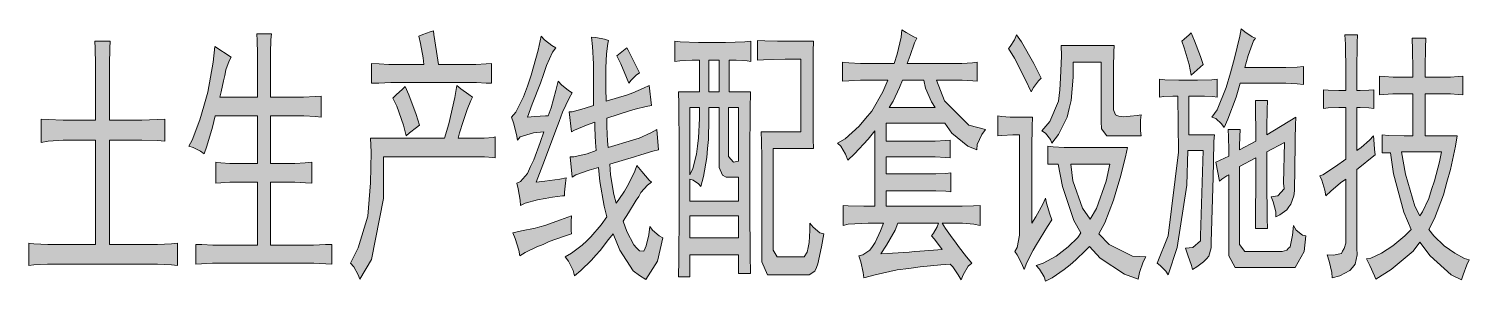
# Model space of a CAD drawing. Header units: millimetres. Extents: x 210 to 63265, y -7201 to 22496.
# Drawn here: x 61359 to 62206, y -3029 to -2881 of the extents above; entities that cross this region are included whole.
import ezdxf

# ---------------------------------------------------------------- set-up
doc = ezdxf.new("R2010")
doc.units = ezdxf.units.MM

msp = doc.modelspace()

# ---------------------------------------------------------------- hatches: boundary and pattern name
h = msp.add_hatch(color=0)
h.dxf.hatch_style = 2
h.paths.add_polyline_path([(61397.92, -2934.56), (61397.92, -2907.37), (61397.92, -2901.82), (61397.74, -2892.34), (61397.56, -2888.22), (61406.5, -2888.22), (61406.32, -2892.34), (61406.15, -2901.82), (61406.15, -2907.37), (61406.15, -2934.56), (61420.28, -2934.56), (61425.11, -2934.56), (61434.23, -2934.2), (61438.7, -2934.02), (61438.7, -2946.9), (61434.41, -2946.54), (61425.29, -2946.36), (61420.28, -2946.36), (61406.15, -2946.36), (61406.15, -3007.55), (61429.94, -3007.55), (61434.41, -3007.55), (61442.64, -3007.19), (61446.22, -3006.83), (61446.22, -3019.89), (61442.64, -3019.53), (61434.41, -3019.17), (61429.94, -3019.17), (61374.66, -3019.17), (61369.65, -3019.17), (61361.6, -3019.53), (61358.74, -3019.89), (61358.74, -3006.83), (61361.78, -3007.19), (61369.83, -3007.55), (61374.66, -3007.55), (61397.92, -3007.55), (61397.92, -2946.36), (61383.61, -2946.36), (61378.95, -2946.36), (61370.19, -2946.9), (61366.07, -2947.62), (61366.07, -2934.02), (61370.19, -2934.2), (61378.95, -2934.56), (61383.61, -2934.56)])
h = msp.add_hatch(color=0)
h.dxf.hatch_style = 2
h.paths.add_polyline_path([(61477.7, -2897.53), (61476.63, -2899.67), (61474.66, -2905.04), (61473.95, -2908.26), (61473.23, -2911.48), (61471.8, -2917.92), (61471.08, -2920.96), (61493.27, -2920.96), (61493.27, -2899.32), (61493.27, -2895.38), (61493.09, -2887.69), (61492.91, -2883.93), (61501.5, -2883.93), (61501.14, -2887.33), (61500.96, -2895.02), (61500.96, -2899.32), (61500.96, -2920.96), (61517.42, -2920.96), (61520.28, -2920.96), (61527.08, -2920.6), (61530.66, -2920.43), (61530.66, -2932.77), (61527.26, -2932.41), (61520.46, -2932.05), (61517.42, -2932.05), (61500.96, -2932.05), (61500.96, -2959.96), (61512.59, -2959.96), (61515.09, -2959.96), (61521.35, -2959.6), (61525.11, -2959.25), (61525.11, -2971.59), (61521.53, -2971.41), (61515.27, -2971.05), (61512.59, -2971.05), (61500.96, -2971.05), (61500.96, -3008.08), (61523.32, -3008.08), (61526.18, -3008.08), (61533.16, -3007.73), (61536.92, -3007.55), (61536.92, -3019.17), (61533.34, -3019), (61526.36, -3018.64), (61523.32, -3018.64), (61469.83, -3018.64), (61466.79, -3018.64), (61460.35, -3019), (61456.95, -3019.17), (61456.95, -3007.55), (61460.53, -3007.73), (61466.97, -3008.08), (61469.83, -3008.08), (61493.27, -3008.08), (61493.27, -2971.05), (61479.49, -2971.05), (61476.99, -2971.05), (61471.62, -2971.41), (61468.76, -2971.59), (61468.76, -2959.25), (61471.62, -2959.6), (61476.99, -2959.96), (61479.49, -2959.96), (61493.27, -2959.96), (61493.27, -2932.05), (61468.4, -2932.05), (61466.79, -2938.67), (61463.39, -2949.76), (61461.78, -2954.42), (61459.63, -2952.81), (61455.34, -2950.66), (61452.84, -2949.94), (61454.8, -2946.36), (61459.28, -2934.38), (61461.6, -2926.33), (61463.93, -2918.1), (61467.15, -2900.57), (61468.04, -2891.27)])
h = msp.add_hatch(color=0)
h.dxf.hatch_style = 2
h.paths.add_polyline_path([(61596.67, -2882.14), (61597.02, -2884.29), (61598.46, -2894.13), (61599.71, -2901.82), (61618.13, -2901.82), (61621.53, -2901.82), (61627.79, -2901.46), (61630.84, -2901.28), (61630.84, -2912.91), (61627.79, -2912.73), (61622.07, -2912.38), (61619.21, -2912.38), (61574.48, -2912.38), (61571.62, -2912.38), (61564.65, -2912.73), (61560.35, -2912.91), (61560.35, -2901.28), (61564.82, -2901.46), (61570.55, -2901.82), (61571.8, -2901.82), (61591.12, -2901.82), (61590.58, -2897.88), (61589.15, -2889.48), (61588.08, -2885.18), (61590.41, -2884.29), (61594.7, -2882.68)])
h = msp.add_hatch(color=0)
h.dxf.hatch_style = 2
h.paths.add_polyline_path([(61668.58, -2891.98), (61666.79, -2894.66), (61663.22, -2902.54), (61661.43, -2907.72), (61659.64, -2912.73), (61654.81, -2925.26), (61651.95, -2932.77), (61656.42, -2932.41), (61662.5, -2932.05), (61664.11, -2932.05), (61665.9, -2927.4), (61668.76, -2917.21), (61670.01, -2911.66), (61671.98, -2913.81), (61676.1, -2917.21), (61678.24, -2918.46), (61676.45, -2921.68), (61672.52, -2929.91), (61670.55, -2935.27), (61668.76, -2940.46), (61661.96, -2958.35), (61657.13, -2971.05), (61662.14, -2970.34), (61671.09, -2969.26), (61674.84, -2968.55), (61674.31, -2971.59), (61673.77, -2976.96), (61673.77, -2979.1), (61672.52, -2979.1), (61666.79, -2979.82), (61662.32, -2980.53), (61657.85, -2981.43), (61650.69, -2983.4), (61647.83, -2984.65), (61647.65, -2981.61), (61646.58, -2974.99), (61645.68, -2971.59), (61647.83, -2970.69), (61651.95, -2965.86), (61653.73, -2961.75), (61655.7, -2957.81), (61659.46, -2947.62), (61661.61, -2941.36), (61655.52, -2942.07), (61647.65, -2944.4), (61646.04, -2946.36), (61645.51, -2942.97), (61643.72, -2936.17), (61642.64, -2932.77), (61645.15, -2929.91), (61649.62, -2920.78), (61651.95, -2914.52), (61654.09, -2908.08), (61658.21, -2893.41), (61660, -2885.18), (61661.96, -2887.33), (61666.26, -2890.73)])
h = msp.add_hatch(color=0)
h.dxf.hatch_style = 2
h.paths.add_polyline_path([(61690.77, -2906.11), (61690.77, -2901.46), (61690.23, -2891.27), (61689.69, -2885.72), (61692.2, -2886.08), (61697.21, -2886.97), (61699.71, -2887.69), (61699.17, -2889.48), (61698.46, -2895.56), (61698.28, -2899.67), (61698.1, -2903.79), (61698.1, -2915.77), (61698.28, -2923.47), (61710.8, -2919.71), (61714.02, -2918.46), (61720.28, -2915.77), (61723.5, -2914.16), (61724.93, -2925.97), (61721.71, -2926.51), (61715.27, -2928.12), (61712.05, -2929.01), (61698.64, -2933.31), (61698.64, -2938.31), (61698.99, -2946.9), (61699.35, -2950.66), (61713.84, -2946.36), (61717.6, -2945.11), (61724.58, -2942.07), (61727.97, -2940.1), (61729.05, -2951.91), (61725.65, -2952.81), (61718.67, -2954.95), (61714.92, -2956.2), (61700.43, -2960.5), (61700.78, -2966.76), (61702.75, -2978.21), (61704.18, -2983.4), (61705.79, -2981.25), (61709.01, -2976.24), (61710.62, -2973.56), (61712.23, -2970.69), (61715.09, -2964.61), (61716.35, -2961.21), (61719.21, -2964.79), (61723.5, -2969.8), (61724.93, -2971.05), (61722.61, -2972.84), (61718.67, -2977.13), (61717.42, -2979.46), (61715.99, -2981.61), (61711.34, -2988.94), (61708.3, -2993.95), (61710.44, -3000.03), (61714.56, -3007.9), (61716.17, -3009.69), (61717.96, -3011.3), (61720.46, -3011.48), (61721.18, -3009.87), (61721.89, -3008.44), (61723.32, -3002), (61723.86, -2996.99), (61725.47, -2999.14), (61729.41, -3002.54), (61731.55, -3003.79), (61728.51, -3017.39), (61721.53, -3028.3), (61717.96, -3025.79), (61714.2, -3023.11), (61706.33, -3010.95), (61702.39, -3001.29), (61699.71, -3004.68), (61694.7, -3011.12), (61692.2, -3013.99), (61689.69, -3016.85), (61683.43, -3022.93), (61679.67, -3025.97), (61678.78, -3022.93), (61676.1, -3017.39), (61674.13, -3014.88), (61677.88, -3012.73), (61684.15, -3008.08), (61686.83, -3005.58), (61689.33, -3003.07), (61695.24, -2996.1), (61698.64, -2991.45), (61697.03, -2985.18), (61694.52, -2970.69), (61693.81, -2962.47), (61688.26, -2963.9), (61680.39, -2966.76), (61678.24, -2968.01), (61677.17, -2956.2), (61679.32, -2956.2), (61687.01, -2954.42), (61692.38, -2952.45), (61692.02, -2947.62), (61691.66, -2939.21), (61691.66, -2935.81), (61686.65, -2937.6), (61679.67, -2940.46), (61677.88, -2941.36), (61676.45, -2929.73), (61678.24, -2929.73), (61685.4, -2927.76), (61690.77, -2925.97)])
h = msp.add_hatch(color=0)
h.paths.add_polyline_path([(61753.2, -2917.92), (61753.2, -2899.32), (61748.91, -2899.32), (61741.57, -2899.67), (61738.71, -2900.03), (61738.71, -2888.22), (61741.75, -2888.58), (61752.66, -2888.94), (61760.53, -2888.94), (61768.4, -2888.94), (61779.85, -2888.58), (61783.43, -2888.22), (61783.43, -2900.03), (61781.11, -2899.67), (61774.67, -2899.32), (61770.55, -2899.32), (61770.55, -2917.92), (61783.07, -2917.92), (61782.9, -2928.12), (61782.72, -2954.42), (61782.72, -2970.34), (61782.72, -2986.44), (61782.9, -3013.63), (61783.07, -3024.72), (61776.1, -3024.72), (61776.1, -3013.63), (61747.47, -3013.63), (61747.47, -3026.69), (61740.86, -3026.69), (61741.03, -3016.67), (61741.21, -2988.4), (61741.21, -2969.8), (61741.21, -2951.02), (61741.03, -2925.08), (61740.86, -2917.92)])
h.paths.add_polyline_path([(61747.47, -2982.14), (61776.1, -2982.14), (61776.1, -2968.01), (61768.76, -2968.01), (61766.62, -2966.94), (61764.65, -2962.47), (61764.65, -2958.71), (61764.65, -2927.22), (61758.74, -2927.22), (61758.74, -2934.02), (61758.39, -2946.01), (61757.85, -2951.2), (61757.49, -2956.56), (61755.52, -2967.65), (61753.91, -2973.56), (61752.48, -2971.95), (61749.44, -2969.8), (61747.47, -2969.26)])
h.paths.add_polyline_path([(61776.1, -3003.79), (61776.1, -2990.73), (61747.47, -2990.73), (61747.47, -3003.79)])
h.paths.add_polyline_path([(61770.19, -2951.91), (61770.19, -2955.85), (61773.06, -2959.25), (61776.1, -2958.71), (61776.1, -2927.22), (61770.19, -2927.22)])
h.paths.add_polyline_path([(61747.47, -2966.76), (61749.26, -2963), (61751.41, -2954.59), (61751.95, -2949.76), (61752.48, -2944.93), (61753.2, -2933.66), (61753.2, -2927.22), (61747.47, -2927.22)])
h.paths.add_polyline_path([(61764.65, -2917.92), (61764.65, -2899.32), (61758.74, -2899.32), (61758.74, -2917.92)])
h = msp.add_hatch(color=0)
h.dxf.hatch_style = 2
h.paths.add_polyline_path([(61787.19, -2887.69), (61791.66, -2887.87), (61799, -2888.22), (61802.04, -2888.22), (61820.28, -2888.22), (61820.1, -2894.13), (61819.93, -2910.23), (61819.93, -2920.43), (61819.93, -2930.26), (61820.1, -2945.65), (61820.28, -2951.2), (61796.49, -2951.2), (61796.49, -3006.83), (61796.49, -3010.95), (61798.82, -3014.88), (61801.32, -3014.88), (61813.13, -3014.88), (61814.74, -3014.88), (61816.53, -3012.2), (61817.06, -3009.34), (61817.6, -3006.47), (61817.96, -2999.5), (61817.96, -2995.2), (61819.93, -2997.53), (61823.86, -3000.75), (61826.19, -3001.29), (61824.94, -3008.98), (61822.79, -3019), (61821.89, -3021.14), (61821, -3023.29), (61817.6, -3025.44), (61815.1, -3025.44), (61796.49, -3025.44), (61793.09, -3025.44), (61789.87, -3017.92), (61789.87, -3010.59), (61789.87, -2961.21), (61789.87, -2956.74), (61789.69, -2946.9), (61789.51, -2941.36), (61812.77, -2941.36), (61812.77, -2898.78), (61803.47, -2898.78), (61790.77, -2899.14), (61787.19, -2899.32)])
h = msp.add_hatch(color=0)
h.paths.add_polyline_path([(61880.93, -2886.44), (61879.68, -2889.12), (61876.99, -2896.63), (61875.38, -2901.28), (61904.01, -2901.28), (61907.4, -2901.28), (61913.67, -2900.93), (61916.53, -2900.57), (61916.53, -2911.66), (61913.85, -2911.48), (61907.58, -2911.12), (61904.01, -2911.12), (61892.56, -2911.12), (61897.21, -2923.11), (61911.52, -2937.6), (61921.36, -2940.1), (61919.21, -2942.97), (61916.53, -2948.87), (61916.17, -2951.91), (61910.98, -2949.94), (61901.5, -2942.25), (61897.39, -2936.35), (61862.86, -2936.35), (61862.86, -2946.9), (61888.44, -2946.9), (61891.66, -2946.9), (61897.74, -2946.54), (61900.61, -2946.36), (61900.61, -2956.74), (61897.74, -2956.56), (61891.66, -2956.2), (61888.44, -2956.2), (61862.86, -2956.2), (61862.86, -2966.04), (61889.16, -2966.04), (61892.2, -2966.04), (61898.1, -2965.86), (61900.96, -2965.51), (61900.96, -2976.6), (61898.1, -2976.24), (61892.2, -2976.06), (61889.16, -2976.06), (61862.86, -2976.06), (61862.86, -2985.18), (61904.36, -2985.18), (61907.58, -2985.18), (61914.38, -2985.01), (61918.14, -2984.65), (61918.14, -2996.46), (61914.56, -2995.74), (61907.76, -2995.2), (61904.36, -2995.2), (61895.78, -2995.2), (61897.92, -2998.24), (61901.68, -3003.79), (61903.65, -3006.29), (61905.44, -3008.8), (61910.27, -3014.88), (61913.31, -3018.64), (61911.16, -3020.43), (61908.12, -3025.44), (61907.05, -3028.48), (61905.26, -3025.44), (61902.22, -3020.78), (61900.61, -3019.17), (61895.06, -3019.53), (61882.9, -3020.78), (61876.28, -3021.68), (61869.48, -3022.57), (61856.42, -3025.44), (61849.8, -3027.22), (61849.44, -3024.18), (61848.01, -3017.74), (61846.94, -3014.34), (61849.26, -3013.63), (61853.38, -3010.95), (61854.81, -3008.8), (61856.42, -3006.47), (61859.64, -2999.68), (61861.43, -2995.2), (61852.31, -2995.2), (61840.5, -2995.74), (61837.64, -2996.46), (61837.64, -2984.65), (61840.68, -2985.01), (61849.8, -2985.18), (61856.24, -2985.18), (61856.24, -2940.82), (61852.31, -2945.65), (61844.26, -2954.42), (61840.32, -2957.99), (61839.07, -2954.59), (61836.21, -2949.76), (61834.24, -2948.15), (61838.89, -2945.47), (61847.12, -2938.14), (61850.87, -2933.66), (61854.45, -2929.19), (61861.07, -2917.92), (61863.93, -2911.12), (61851.05, -2911.12), (61847.83, -2911.12), (61841.04, -2911.48), (61837.28, -2911.66), (61837.28, -2900.57), (61841.04, -2900.93), (61847.83, -2901.28), (61851.05, -2901.28), (61867.69, -2901.28), (61869.48, -2895.74), (61871.81, -2885.72), (61872.16, -2881.43), (61874.67, -2883.04), (61879.14, -2885.54)])
h.paths.add_polyline_path([(61859.82, -3013.09), (61866.62, -3012.73), (61876.46, -3012.2), (61879.5, -3011.84), (61882.72, -3011.48), (61890.77, -3010.95), (61895.78, -3010.59), (61894.35, -3008.44), (61891.13, -3004.33), (61889.52, -3002.54), (61890.77, -3000.93), (61892.91, -2997.35), (61893.63, -2995.2), (61869.84, -2995.2), (61868.23, -2999.14), (61863.22, -3008.08)])
h.paths.add_polyline_path([(61891.84, -2927.22), (61889.52, -2923.82), (61886.12, -2915.77), (61885.04, -2911.12), (61872.52, -2911.12), (61870.73, -2915.42), (61866.98, -2923.47), (61864.65, -2927.22)])
h = msp.add_hatch(color=0)
h.dxf.hatch_style = 2
h.paths.add_polyline_path([(61939.61, -2884.47), (61942.47, -2888.58), (61949.8, -2901.28), (61954.1, -2909.87), (61952.49, -2911.48), (61949.62, -2915.42), (61948.19, -2917.92), (61944.97, -2910.77), (61938.35, -2898.06), (61934.78, -2892.52), (61935.85, -2891.27), (61938.35, -2887.33)])
h = msp.add_hatch(color=0)
h.dxf.hatch_style = 2
h.paths.add_polyline_path([(62042.29, -2883.22), (62044.26, -2887.87), (62047.84, -2897.17), (62049.27, -2901.82), (62047.66, -2903.43), (62044.08, -2906.47), (62042.29, -2908.08), (62041.04, -2901.82), (62038.18, -2891.98), (62036.74, -2888.22), (62038.18, -2886.97), (62041.04, -2884.47)])
h = msp.add_hatch(color=0)
h.dxf.hatch_style = 2
h.paths.add_polyline_path([(62080.04, -2886.44), (62078.96, -2887.87), (62075.74, -2896.63), (62073.78, -2903.61), (62094.53, -2903.61), (62097.93, -2903.61), (62104.72, -2903.43), (62108.3, -2903.07), (62108.3, -2913.63), (62104.72, -2913.27), (62097.93, -2912.91), (62094.53, -2912.91), (62071.09, -2912.91), (62068.77, -2920.96), (62063.94, -2934.02), (62061.61, -2938.85), (62060.18, -2936.7), (62056.78, -2933.66), (62054.46, -2932.77), (62057.5, -2928.48), (62062.86, -2915.42), (62065.37, -2906.83), (62067.87, -2898.06), (62070.91, -2885.18), (62071.63, -2880.89), (62073.95, -2882.68), (62078.25, -2885.54)])
h = msp.add_hatch(color=0)
h.dxf.hatch_style = 2
h.paths.add_polyline_path([(62149.45, -2943.86), (62149.63, -2946.01), (62150.16, -2951.55), (62150.52, -2954.95), (62147.84, -2957.1), (62142.47, -2961.39), (62139.79, -2963.54), (62139.79, -3009.87), (62139.97, -3013.63), (62138.71, -3019.17), (62137.1, -3021.14), (62135.67, -3022.93), (62129.77, -3025.97), (62125.3, -3027.22), (62124.94, -3024.18), (62123.51, -3017.39), (62122.26, -3013.63), (62126.01, -3013.99), (62130.66, -3012.91), (62131.38, -3011.48), (62132.27, -3010.05), (62133.17, -3006.83), (62133.17, -3005.04), (62133.17, -2969.26), (62130.13, -2971.41), (62124.4, -2976.24), (62121.54, -2979.1), (62121, -2975.7), (62119.21, -2969.8), (62117.96, -2967.3), (62119.75, -2966.76), (62127.26, -2961.75), (62133.17, -2957.46), (62133.17, -2927.22), (62129.23, -2927.22), (62122.79, -2927.4), (62120.11, -2927.76), (62120.11, -2916.67), (62122.79, -2917.03), (62129.23, -2917.21), (62133.17, -2917.21), (62133.17, -2906.11), (62132.99, -2889.83), (62132.63, -2884.47), (62140.15, -2884.47), (62139.97, -2889.12), (62139.79, -2905.58), (62139.79, -2917.21), (62141.76, -2917.21), (62146.76, -2917.03), (62149.81, -2916.67), (62149.81, -2927.76), (62146.76, -2927.4), (62141.76, -2927.22), (62139.79, -2927.22), (62139.79, -2952.45), (62142.29, -2950.66), (62147.12, -2946.36)])
h = msp.add_hatch(color=0)
h.paths.add_polyline_path([(62154.64, -2943.14), (62158.39, -2943.5), (62167.52, -2943.86), (62172.7, -2943.86), (62172.7, -2919.17), (62164.3, -2919.17), (62160.9, -2919.17), (62155.35, -2919.53), (62153.03, -2919.71), (62153.03, -2908.62), (62155.89, -2908.98), (62161.08, -2909.33), (62163.4, -2909.33), (62172.7, -2909.33), (62172.7, -2904.68), (62172.52, -2893.23), (62172.35, -2886.44), (62180.22, -2886.44), (62180.04, -2891.98), (62179.86, -2903.43), (62179.86, -2909.33), (62192.74, -2909.33), (62194.89, -2909.33), (62199.36, -2908.98), (62202.04, -2908.62), (62202.04, -2919.71), (62199.36, -2919.53), (62194.89, -2919.17), (62192.74, -2919.17), (62179.86, -2919.17), (62179.86, -2943.86), (62198.64, -2943.86), (62197.75, -2949.94), (62194.89, -2963.54), (62192.74, -2971.05), (62190.77, -2978.39), (62185.41, -2992.34), (62182.01, -2998.78), (62185.05, -3002.54), (62191.13, -3008.44), (62194.17, -3010.59), (62197.39, -3012.73), (62203.12, -3015.78), (62205.8, -3016.67), (62204.37, -3019.53), (62202.22, -3025.44), (62201.33, -3028.48), (62195.24, -3025.44), (62182.9, -3014.34), (62176.82, -3006.29), (62172.88, -3011.48), (62160, -3022.39), (62150.88, -3027.94), (62150.16, -3025.97), (62147.3, -3020.07), (62145.33, -3016.13), (62148.02, -3015.6), (62154.28, -3012.73), (62157.5, -3010.59), (62160.9, -3008.44), (62167.87, -3002.54), (62171.63, -2998.78), (62167.34, -2988.58), (62161.25, -2966.04), (62159.47, -2953.7), (62154.64, -2953.7)])
h.paths.add_polyline_path([(62166.08, -2953.16), (62168.41, -2966.4), (62173.78, -2985.18), (62176.82, -2990.73), (62178.43, -2988.4), (62182.01, -2980.53), (62183.62, -2975.35), (62185.41, -2970.16), (62188.27, -2959.07), (62189.52, -2953.16)])
h = msp.add_hatch(color=0)
h.dxf.hatch_style = 2
h.paths.add_polyline_path([(61711.52, -2912.91), (61710.26, -2909.51), (61706.87, -2901.46), (61704.54, -2896.81), (61710.44, -2891.98), (61711.16, -2893.41), (61714.92, -2900.93), (61717.96, -2906.83), (61715.99, -2908.08), (61712.95, -2911.12)])
h = msp.add_hatch(color=0)
h.dxf.hatch_style = 2
h.paths.add_polyline_path([(61995.96, -2943.86), (61992.74, -2943.86), (61989.52, -2939.57), (61989.34, -2935.27), (61989.34, -2900.57), (61972.88, -2900.57), (61972.88, -2909.33), (61971.81, -2922.93), (61970.55, -2927.76), (61969.3, -2932.77), (61964.29, -2942.97), (61960.36, -2948.15), (61959.64, -2946.01), (61956.6, -2942.25), (61954.45, -2940.82), (61959.11, -2935.45), (61964.29, -2923.47), (61965.01, -2916.67), (61965.55, -2909.87), (61966.08, -2896.81), (61965.9, -2890.73), (61997.03, -2890.73), (61996.85, -2894.49), (61996.67, -2903.61), (61996.67, -2909.33), (61996.67, -2925.97), (61996.67, -2928.48), (61997.75, -2931.34), (61998.64, -2931.87), (61999.71, -2932.23), (62002.58, -2932.59), (62004.37, -2932.41), (62006.33, -2932.23), (62010.63, -2931.87), (62012.95, -2931.52), (62012.59, -2934.56), (62012.59, -2940.82), (62012.95, -2943.86)])
h = msp.add_hatch(color=0)
h.dxf.hatch_style = 2
h.paths.add_polyline_path([(62057.5, -2920.96), (62054.99, -2920.6), (62050.16, -2920.43), (62047.84, -2920.43), (62040.86, -2920.43), (62040.86, -2943.14), (62056.07, -2943.14), (62055.71, -2946.9), (62055.35, -2959.25), (62055.17, -2968.01), (62054.1, -3006.29), (62054.1, -3009.69), (62052.67, -3014.52), (62051.24, -3016.13), (62049.63, -3017.74), (62045.69, -3020.78), (62043.01, -3022.39), (62042.47, -3020.07), (62040.32, -3013.99), (62038.89, -3009.87), (62043.36, -3009.34), (62047.84, -3005.58), (62047.84, -3002.54), (62049.27, -2952.45), (62040.32, -2952.45), (62039.79, -2972.84), (62034.06, -3009.34), (62028.87, -3025.44), (62027.44, -3023.29), (62024.04, -3019.89), (62022.25, -3018.64), (62028.69, -3002.54), (62034.78, -2953.34), (62034.42, -2920.43), (62031.56, -2920.43), (62026.19, -2920.6), (62023.69, -2920.96), (62023.69, -2910.41), (62026.73, -2910.77), (62034.96, -2911.12), (62040.32, -2911.12), (62046.05, -2911.12), (62054.46, -2910.77), (62057.5, -2910.41)])
h = msp.add_hatch(color=0)
h.dxf.hatch_style = 2
h.paths.add_polyline_path([(61619.74, -2920.96), (61618.67, -2922.93), (61616.52, -2928.3), (61615.45, -2931.87), (61614.2, -2935.27), (61612.05, -2942.07), (61611.16, -2945.11), (61622.61, -2945.11), (61626.54, -2945.11), (61631.73, -2944.75), (61632.98, -2944.4), (61632.98, -2956.74), (61631.55, -2956.56), (61626.72, -2956.2), (61623.32, -2956.2), (61567.33, -2956.2), (61567.33, -2980.53), (61560.35, -3016.49), (61553.37, -3027.94), (61552.48, -3025.44), (61549.8, -3020.78), (61547.83, -3018.64), (61552.48, -3009.69), (61558.21, -2990.91), (61558.92, -2981.25), (61559.64, -2971.41), (61559.99, -2953.34), (61559.64, -2945.11), (61603.29, -2945.11), (61605.79, -2936.7), (61609.37, -2921.32), (61610.44, -2914.16), (61612.77, -2916.13), (61617.42, -2919.53)])
h = msp.add_hatch(color=0)
h.dxf.hatch_style = 2
h.paths.add_polyline_path([(61580.03, -2914.88), (61582.18, -2919.71), (61586.47, -2931.16), (61588.44, -2937.6), (61586.65, -2938.85), (61582.71, -2942.07), (61580.75, -2943.86), (61579.14, -2937.42), (61575.2, -2926.33), (61572.87, -2921.68), (61574.84, -2919.71), (61578.42, -2916.31)])
h = msp.add_hatch(color=0)
h.dxf.hatch_style = 2
h.paths.add_polyline_path([(62064.47, -2955.67), (62064.47, -2952.27), (62064.29, -2944.4), (62064.12, -2940.1), (62071.09, -2940.1), (62070.91, -2944.22), (62070.73, -2949.94), (62070.73, -2951.91), (62080.39, -2946.9), (62080.39, -2941), (62080.22, -2929.01), (62080.04, -2922.93), (62087.19, -2922.93), (62087.01, -2928.48), (62086.84, -2938.67), (62086.84, -2943.14), (62103.83, -2932.77), (62103.65, -2937.42), (62103.47, -2945.47), (62103.47, -2948.87), (62103.11, -2976.06), (62102.76, -2979.1), (62100.97, -2983.93), (62099.72, -2985.54), (62098.46, -2987.33), (62094.53, -2990.19), (62092.02, -2991.45), (62092.02, -2988.4), (62090.59, -2982.5), (62089.34, -2979.64), (62093.28, -2979.1), (62097.03, -2974.99), (62096.67, -2971.59), (62097.21, -2947.62), (62086.84, -2953.16), (62086.84, -2969.8), (62087.01, -2992.34), (62087.19, -2998.24), (62080.04, -2998.24), (62080.22, -2990.73), (62080.39, -2970.16), (62080.39, -2956.74), (62070.73, -2961.75), (62070.73, -3003.79), (62070.73, -3007.73), (62073.95, -3011.84), (62077.17, -3011.84), (62094.17, -3011.84), (62095.78, -3011.84), (62098.46, -3010.95), (62099.54, -3009.87), (62100.61, -3008.98), (62101.86, -3002.18), (62102.4, -2996.46), (62104.01, -2999.14), (62107.77, -3002.18), (62109.73, -3002.54), (62108.84, -3011.84), (62103.47, -3021.14), (62099, -3021.14), (62071.99, -3021.14), (62068.23, -3021.14), (62064.47, -3014.34), (62064.47, -3007.55), (62064.47, -2966.76), (62063.22, -2967.3), (62060.36, -2969.26), (62058.93, -2970.34), (62056.78, -2959.25)])
h = msp.add_hatch(color=0)
h.dxf.hatch_style = 2
h.paths.add_polyline_path([(61948.91, -2932.77), (61948.73, -2938.31), (61948.55, -2950.66), (61948.55, -2957.46), (61948.55, -2995.2), (61950.88, -2991.45), (61954.99, -2983.93), (61956.6, -2980.35), (61957.14, -2983.4), (61959.11, -2989.84), (61960.36, -2993.24), (61957.85, -2996.99), (61953.56, -3004.15), (61951.41, -3007.55), (61949.44, -3010.95), (61945.69, -3018.28), (61944.08, -3022.39), (61942.65, -3019), (61939.96, -3013.63), (61938.53, -3011.84), (61939.96, -3009.34), (61941.39, -3002.18), (61941.39, -2997.53), (61941.39, -2943.14), (61937.46, -2943.14), (61931.02, -2943.5), (61928.51, -2943.86), (61928.51, -2932.05), (61930.84, -2932.41), (61935.85, -2932.77), (61938.53, -2932.77)])
h = msp.add_hatch(color=0)
h.paths.add_polyline_path([(61958.03, -2949.94), (61961.07, -2950.3), (61967.69, -2950.66), (61971.45, -2950.66), (62004.9, -2950.66), (62003.65, -2956.2), (62000.61, -2968.37), (61998.64, -2974.99), (61996.67, -2981.61), (61991.48, -2994.85), (61988.09, -3001.29), (61993.99, -3007.73), (62007.76, -3014.52), (62015.64, -3014.88), (62014.03, -3017.74), (62011.88, -3024.18), (62011.16, -3027.94), (62003.11, -3025.08), (61988.8, -3015.6), (61982.54, -3008.8), (61980.21, -3011.12), (61974.49, -3016.67), (61971.09, -3019.53), (61967.69, -3022.39), (61960.54, -3027.22), (61956.6, -3029.19), (61955.89, -3026.69), (61953.02, -3022.04), (61951.05, -3019.89), (61955.17, -3018.64), (61962.86, -3014.52), (61966.44, -3011.84), (61970.02, -3008.98), (61975.56, -3003.43), (61977.35, -3000.75), (61973.24, -2993.59), (61966.62, -2973.56), (61964.11, -2960.5), (61958.03, -2960.5)])
h.paths.add_polyline_path([(61982.9, -2992.7), (61986.65, -2986.44), (61992.38, -2970.34), (61994.53, -2960.5), (61971.45, -2960.5), (61972.7, -2970.16), (61978.43, -2986.26)])
h = msp.add_hatch(color=0)
h.dxf.hatch_style = 2
h.paths.add_polyline_path([(61677.88, -2990.73), (61677.71, -2994.13), (61677.71, -2999.5), (61677.88, -3001.29), (61673.23, -3002.9), (61664.83, -3005.94), (61661.25, -3007.55), (61657.49, -3008.98), (61650.69, -3012.38), (61647.47, -3014.34), (61646.94, -3010.95), (61644.79, -3004.15), (61643.36, -3000.75), (61648.55, -2999.68), (61656.6, -2998.07), (61659.28, -2997.35), (61662.14, -2996.46), (61671.44, -2993.24)])

# ---------------------------------------------------------------- linework, layer by layer
at = {"color": 0, "lineweight": 0}
for points in [[(61397.92, -2934.56), (61397.92, -2907.37), (61397.92, -2901.82), (61397.74, -2892.34), (61397.56, -2888.22), (61406.5, -2888.22), (61406.32, -2892.34), (61406.15, -2901.82), (61406.15, -2907.37), (61406.15, -2934.56), (61420.28, -2934.56), (61425.11, -2934.56), (61434.23, -2934.2), (61438.7, -2934.02), (61438.7, -2946.9), (61434.41, -2946.54), (61425.29, -2946.36), (61420.28, -2946.36), (61406.15, -2946.36), (61406.15, -3007.55), (61429.94, -3007.55), (61434.41, -3007.55), (61442.64, -3007.19), (61446.22, -3006.83), (61446.22, -3019.89), (61442.64, -3019.53), (61434.41, -3019.17), (61429.94, -3019.17), (61374.66, -3019.17), (61369.65, -3019.17), (61361.6, -3019.53), (61358.74, -3019.89), (61358.74, -3006.83), (61361.78, -3007.19), (61369.83, -3007.55), (61374.66, -3007.55), (61397.92, -3007.55), (61397.92, -2946.36), (61383.61, -2946.36), (61378.95, -2946.36), (61370.19, -2946.9), (61366.07, -2947.62), (61366.07, -2934.02), (61370.19, -2934.2), (61378.95, -2934.56), (61383.61, -2934.56)], [(61477.7, -2897.53), (61476.63, -2899.67), (61474.66, -2905.04), (61473.95, -2908.26), (61473.23, -2911.48), (61471.8, -2917.92), (61471.08, -2920.96), (61493.27, -2920.96), (61493.27, -2899.32), (61493.27, -2895.38), (61493.09, -2887.69), (61492.91, -2883.93), (61501.5, -2883.93), (61501.14, -2887.33), (61500.96, -2895.02), (61500.96, -2899.32), (61500.96, -2920.96), (61517.42, -2920.96), (61520.28, -2920.96), (61527.08, -2920.6), (61530.66, -2920.43), (61530.66, -2932.77), (61527.26, -2932.41), (61520.46, -2932.05), (61517.42, -2932.05), (61500.96, -2932.05), (61500.96, -2959.96), (61512.59, -2959.96), (61515.09, -2959.96), (61521.35, -2959.6), (61525.11, -2959.25), (61525.11, -2971.59), (61521.53, -2971.41), (61515.27, -2971.05), (61512.59, -2971.05), (61500.96, -2971.05), (61500.96, -3008.08), (61523.32, -3008.08), (61526.18, -3008.08), (61533.16, -3007.73), (61536.92, -3007.55), (61536.92, -3019.17), (61533.34, -3019), (61526.36, -3018.64), (61523.32, -3018.64), (61469.83, -3018.64), (61466.79, -3018.64), (61460.35, -3019), (61456.95, -3019.17), (61456.95, -3007.55), (61460.53, -3007.73), (61466.97, -3008.08), (61469.83, -3008.08), (61493.27, -3008.08), (61493.27, -2971.05), (61479.49, -2971.05), (61476.99, -2971.05), (61471.62, -2971.41), (61468.76, -2971.59), (61468.76, -2959.25), (61471.62, -2959.6), (61476.99, -2959.96), (61479.49, -2959.96), (61493.27, -2959.96), (61493.27, -2932.05), (61468.4, -2932.05), (61466.79, -2938.67), (61463.39, -2949.76), (61461.78, -2954.42), (61459.63, -2952.81), (61455.34, -2950.66), (61452.84, -2949.94), (61454.8, -2946.36), (61459.28, -2934.38), (61461.6, -2926.33), (61463.93, -2918.1), (61467.15, -2900.57), (61468.04, -2891.27)], [(61596.67, -2882.14), (61597.02, -2884.29), (61598.46, -2894.13), (61599.71, -2901.82), (61618.13, -2901.82), (61621.53, -2901.82), (61627.79, -2901.46), (61630.84, -2901.28), (61630.84, -2912.91), (61627.79, -2912.73), (61622.07, -2912.38), (61619.21, -2912.38), (61574.48, -2912.38), (61571.62, -2912.38), (61564.65, -2912.73), (61560.35, -2912.91), (61560.35, -2901.28), (61564.82, -2901.46), (61570.55, -2901.82), (61571.8, -2901.82), (61591.12, -2901.82), (61590.58, -2897.88), (61589.15, -2889.48), (61588.08, -2885.18), (61590.41, -2884.29), (61594.7, -2882.68)], [(61668.58, -2891.98), (61666.79, -2894.66), (61663.22, -2902.54), (61661.43, -2907.72), (61659.64, -2912.73), (61654.81, -2925.26), (61651.95, -2932.77), (61656.42, -2932.41), (61662.5, -2932.05), (61664.11, -2932.05), (61665.9, -2927.4), (61668.76, -2917.21), (61670.01, -2911.66), (61671.98, -2913.81), (61676.1, -2917.21), (61678.24, -2918.46), (61676.45, -2921.68), (61672.52, -2929.91), (61670.55, -2935.27), (61668.76, -2940.46), (61661.96, -2958.35), (61657.13, -2971.05), (61662.14, -2970.34), (61671.09, -2969.26), (61674.84, -2968.55), (61674.31, -2971.59), (61673.77, -2976.96), (61673.77, -2979.1), (61672.52, -2979.1), (61666.79, -2979.82), (61662.32, -2980.53), (61657.85, -2981.43), (61650.69, -2983.4), (61647.83, -2984.65), (61647.65, -2981.61), (61646.58, -2974.99), (61645.68, -2971.59), (61647.83, -2970.69), (61651.95, -2965.86), (61653.73, -2961.75), (61655.7, -2957.81), (61659.46, -2947.62), (61661.61, -2941.36), (61655.52, -2942.07), (61647.65, -2944.4), (61646.04, -2946.36), (61645.51, -2942.97), (61643.72, -2936.17), (61642.64, -2932.77), (61645.15, -2929.91), (61649.62, -2920.78), (61651.95, -2914.52), (61654.09, -2908.08), (61658.21, -2893.41), (61660, -2885.18), (61661.96, -2887.33), (61666.26, -2890.73)], [(61690.77, -2906.11), (61690.77, -2901.46), (61690.23, -2891.27), (61689.69, -2885.72), (61692.2, -2886.08), (61697.21, -2886.97), (61699.71, -2887.69), (61699.17, -2889.48), (61698.46, -2895.56), (61698.28, -2899.67), (61698.1, -2903.79), (61698.1, -2915.77), (61698.28, -2923.47), (61710.8, -2919.71), (61714.02, -2918.46), (61720.28, -2915.77), (61723.5, -2914.16), (61724.93, -2925.97), (61721.71, -2926.51), (61715.27, -2928.12), (61712.05, -2929.01), (61698.64, -2933.31), (61698.64, -2938.31), (61698.99, -2946.9), (61699.35, -2950.66), (61713.84, -2946.36), (61717.6, -2945.11), (61724.58, -2942.07), (61727.97, -2940.1), (61729.05, -2951.91), (61725.65, -2952.81), (61718.67, -2954.95), (61714.92, -2956.2), (61700.43, -2960.5), (61700.78, -2966.76), (61702.75, -2978.21), (61704.18, -2983.4), (61705.79, -2981.25), (61709.01, -2976.24), (61710.62, -2973.56), (61712.23, -2970.69), (61715.09, -2964.61), (61716.35, -2961.21), (61719.21, -2964.79), (61723.5, -2969.8), (61724.93, -2971.05), (61722.61, -2972.84), (61718.67, -2977.13), (61717.42, -2979.46), (61715.99, -2981.61), (61711.34, -2988.94), (61708.3, -2993.95), (61710.44, -3000.03), (61714.56, -3007.9), (61716.17, -3009.69), (61717.96, -3011.3), (61720.46, -3011.48), (61721.18, -3009.87), (61721.89, -3008.44), (61723.32, -3002), (61723.86, -2996.99), (61725.47, -2999.14), (61729.41, -3002.54), (61731.55, -3003.79), (61728.51, -3017.39), (61721.53, -3028.3), (61717.96, -3025.79), (61714.2, -3023.11), (61706.33, -3010.95), (61702.39, -3001.29), (61699.71, -3004.68), (61694.7, -3011.12), (61692.2, -3013.99), (61689.69, -3016.85), (61683.43, -3022.93), (61679.67, -3025.97), (61678.78, -3022.93), (61676.1, -3017.39), (61674.13, -3014.88), (61677.88, -3012.73), (61684.15, -3008.08), (61686.83, -3005.58), (61689.33, -3003.07), (61695.24, -2996.1), (61698.64, -2991.45), (61697.03, -2985.18), (61694.52, -2970.69), (61693.81, -2962.47), (61688.26, -2963.9), (61680.39, -2966.76), (61678.24, -2968.01), (61677.17, -2956.2), (61679.32, -2956.2), (61687.01, -2954.42), (61692.38, -2952.45), (61692.02, -2947.62), (61691.66, -2939.21), (61691.66, -2935.81), (61686.65, -2937.6), (61679.67, -2940.46), (61677.88, -2941.36), (61676.45, -2929.73), (61678.24, -2929.73), (61685.4, -2927.76), (61690.77, -2925.97)], [(61753.2, -2917.92), (61753.2, -2899.32), (61748.91, -2899.32), (61741.57, -2899.67), (61738.71, -2900.03), (61738.71, -2888.22), (61741.75, -2888.58), (61752.66, -2888.94), (61760.53, -2888.94), (61768.4, -2888.94), (61779.85, -2888.58), (61783.43, -2888.22), (61783.43, -2900.03), (61781.11, -2899.67), (61774.67, -2899.32), (61770.55, -2899.32), (61770.55, -2917.92), (61783.07, -2917.92), (61782.9, -2928.12), (61782.72, -2954.42), (61782.72, -2970.34), (61782.72, -2986.44), (61782.9, -3013.63), (61783.07, -3024.72), (61776.1, -3024.72), (61776.1, -3013.63), (61747.47, -3013.63), (61747.47, -3026.69), (61740.86, -3026.69), (61741.03, -3016.67), (61741.21, -2988.4), (61741.21, -2969.8), (61741.21, -2951.02), (61741.03, -2925.08), (61740.86, -2917.92)], [(61787.19, -2887.69), (61791.66, -2887.87), (61799, -2888.22), (61802.04, -2888.22), (61820.28, -2888.22), (61820.1, -2894.13), (61819.93, -2910.23), (61819.93, -2920.43), (61819.93, -2930.26), (61820.1, -2945.65), (61820.28, -2951.2), (61796.49, -2951.2), (61796.49, -3006.83), (61796.49, -3010.95), (61798.82, -3014.88), (61801.32, -3014.88), (61813.13, -3014.88), (61814.74, -3014.88), (61816.53, -3012.2), (61817.06, -3009.34), (61817.6, -3006.47), (61817.96, -2999.5), (61817.96, -2995.2), (61819.93, -2997.53), (61823.86, -3000.75), (61826.19, -3001.29), (61824.94, -3008.98), (61822.79, -3019), (61821.89, -3021.14), (61821, -3023.29), (61817.6, -3025.44), (61815.1, -3025.44), (61796.49, -3025.44), (61793.09, -3025.44), (61789.87, -3017.92), (61789.87, -3010.59), (61789.87, -2961.21), (61789.87, -2956.74), (61789.69, -2946.9), (61789.51, -2941.36), (61812.77, -2941.36), (61812.77, -2898.78), (61803.47, -2898.78), (61790.77, -2899.14), (61787.19, -2899.32)], [(61880.93, -2886.44), (61879.68, -2889.12), (61876.99, -2896.63), (61875.38, -2901.28), (61904.01, -2901.28), (61907.4, -2901.28), (61913.67, -2900.93), (61916.53, -2900.57), (61916.53, -2911.66), (61913.85, -2911.48), (61907.58, -2911.12), (61904.01, -2911.12), (61892.56, -2911.12), (61897.21, -2923.11), (61911.52, -2937.6), (61921.36, -2940.1), (61919.21, -2942.97), (61916.53, -2948.87), (61916.17, -2951.91), (61910.98, -2949.94), (61901.5, -2942.25), (61897.39, -2936.35), (61862.86, -2936.35), (61862.86, -2946.9), (61888.44, -2946.9), (61891.66, -2946.9), (61897.74, -2946.54), (61900.61, -2946.36), (61900.61, -2956.74), (61897.74, -2956.56), (61891.66, -2956.2), (61888.44, -2956.2), (61862.86, -2956.2), (61862.86, -2966.04), (61889.16, -2966.04), (61892.2, -2966.04), (61898.1, -2965.86), (61900.96, -2965.51), (61900.96, -2976.6), (61898.1, -2976.24), (61892.2, -2976.06), (61889.16, -2976.06), (61862.86, -2976.06), (61862.86, -2985.18), (61904.36, -2985.18), (61907.58, -2985.18), (61914.38, -2985.01), (61918.14, -2984.65), (61918.14, -2996.46), (61914.56, -2995.74), (61907.76, -2995.2), (61904.36, -2995.2), (61895.78, -2995.2), (61897.92, -2998.24), (61901.68, -3003.79), (61903.65, -3006.29), (61905.44, -3008.8), (61910.27, -3014.88), (61913.31, -3018.64), (61911.16, -3020.43), (61908.12, -3025.44), (61907.05, -3028.48), (61905.26, -3025.44), (61902.22, -3020.78), (61900.61, -3019.17), (61895.06, -3019.53), (61882.9, -3020.78), (61876.28, -3021.68), (61869.48, -3022.57), (61856.42, -3025.44), (61849.8, -3027.22), (61849.44, -3024.18), (61848.01, -3017.74), (61846.94, -3014.34), (61849.26, -3013.63), (61853.38, -3010.95), (61854.81, -3008.8), (61856.42, -3006.47), (61859.64, -2999.68), (61861.43, -2995.2), (61852.31, -2995.2), (61840.5, -2995.74), (61837.64, -2996.46), (61837.64, -2984.65), (61840.68, -2985.01), (61849.8, -2985.18), (61856.24, -2985.18), (61856.24, -2940.82), (61852.31, -2945.65), (61844.26, -2954.42), (61840.32, -2957.99), (61839.07, -2954.59), (61836.21, -2949.76), (61834.24, -2948.15), (61838.89, -2945.47), (61847.12, -2938.14), (61850.87, -2933.66), (61854.45, -2929.19), (61861.07, -2917.92), (61863.93, -2911.12), (61851.05, -2911.12), (61847.83, -2911.12), (61841.04, -2911.48), (61837.28, -2911.66), (61837.28, -2900.57), (61841.04, -2900.93), (61847.83, -2901.28), (61851.05, -2901.28), (61867.69, -2901.28), (61869.48, -2895.74), (61871.81, -2885.72), (61872.16, -2881.43), (61874.67, -2883.04), (61879.14, -2885.54)], [(61939.61, -2884.47), (61942.47, -2888.58), (61949.8, -2901.28), (61954.1, -2909.87), (61952.49, -2911.48), (61949.62, -2915.42), (61948.19, -2917.92), (61944.97, -2910.77), (61938.35, -2898.06), (61934.78, -2892.52), (61935.85, -2891.27), (61938.35, -2887.33)], [(62042.29, -2883.22), (62044.26, -2887.87), (62047.84, -2897.17), (62049.27, -2901.82), (62047.66, -2903.43), (62044.08, -2906.47), (62042.29, -2908.08), (62041.04, -2901.82), (62038.18, -2891.98), (62036.74, -2888.22), (62038.18, -2886.97), (62041.04, -2884.47)], [(62080.04, -2886.44), (62078.96, -2887.87), (62075.74, -2896.63), (62073.78, -2903.61), (62094.53, -2903.61), (62097.93, -2903.61), (62104.72, -2903.43), (62108.3, -2903.07), (62108.3, -2913.63), (62104.72, -2913.27), (62097.93, -2912.91), (62094.53, -2912.91), (62071.09, -2912.91), (62068.77, -2920.96), (62063.94, -2934.02), (62061.61, -2938.85), (62060.18, -2936.7), (62056.78, -2933.66), (62054.46, -2932.77), (62057.5, -2928.48), (62062.86, -2915.42), (62065.37, -2906.83), (62067.87, -2898.06), (62070.91, -2885.18), (62071.63, -2880.89), (62073.95, -2882.68), (62078.25, -2885.54)], [(62149.45, -2943.86), (62149.63, -2946.01), (62150.16, -2951.55), (62150.52, -2954.95), (62147.84, -2957.1), (62142.47, -2961.39), (62139.79, -2963.54), (62139.79, -3009.87), (62139.97, -3013.63), (62138.71, -3019.17), (62137.1, -3021.14), (62135.67, -3022.93), (62129.77, -3025.97), (62125.3, -3027.22), (62124.94, -3024.18), (62123.51, -3017.39), (62122.26, -3013.63), (62126.01, -3013.99), (62130.66, -3012.91), (62131.38, -3011.48), (62132.27, -3010.05), (62133.17, -3006.83), (62133.17, -3005.04), (62133.17, -2969.26), (62130.13, -2971.41), (62124.4, -2976.24), (62121.54, -2979.1), (62121, -2975.7), (62119.21, -2969.8), (62117.96, -2967.3), (62119.75, -2966.76), (62127.26, -2961.75), (62133.17, -2957.46), (62133.17, -2927.22), (62129.23, -2927.22), (62122.79, -2927.4), (62120.11, -2927.76), (62120.11, -2916.67), (62122.79, -2917.03), (62129.23, -2917.21), (62133.17, -2917.21), (62133.17, -2906.11), (62132.99, -2889.83), (62132.63, -2884.47), (62140.15, -2884.47), (62139.97, -2889.12), (62139.79, -2905.58), (62139.79, -2917.21), (62141.76, -2917.21), (62146.76, -2917.03), (62149.81, -2916.67), (62149.81, -2927.76), (62146.76, -2927.4), (62141.76, -2927.22), (62139.79, -2927.22), (62139.79, -2952.45), (62142.29, -2950.66), (62147.12, -2946.36)], [(62154.64, -2943.14), (62158.39, -2943.5), (62167.52, -2943.86), (62172.7, -2943.86), (62172.7, -2919.17), (62164.3, -2919.17), (62160.9, -2919.17), (62155.35, -2919.53), (62153.03, -2919.71), (62153.03, -2908.62), (62155.89, -2908.98), (62161.08, -2909.33), (62163.4, -2909.33), (62172.7, -2909.33), (62172.7, -2904.68), (62172.52, -2893.23), (62172.35, -2886.44), (62180.22, -2886.44), (62180.04, -2891.98), (62179.86, -2903.43), (62179.86, -2909.33), (62192.74, -2909.33), (62194.89, -2909.33), (62199.36, -2908.98), (62202.04, -2908.62), (62202.04, -2919.71), (62199.36, -2919.53), (62194.89, -2919.17), (62192.74, -2919.17), (62179.86, -2919.17), (62179.86, -2943.86), (62198.64, -2943.86), (62197.75, -2949.94), (62194.89, -2963.54), (62192.74, -2971.05), (62190.77, -2978.39), (62185.41, -2992.34), (62182.01, -2998.78), (62185.05, -3002.54), (62191.13, -3008.44), (62194.17, -3010.59), (62197.39, -3012.73), (62203.12, -3015.78), (62205.8, -3016.67), (62204.37, -3019.53), (62202.22, -3025.44), (62201.33, -3028.48), (62195.24, -3025.44), (62182.9, -3014.34), (62176.82, -3006.29), (62172.88, -3011.48), (62160, -3022.39), (62150.88, -3027.94), (62150.16, -3025.97), (62147.3, -3020.07), (62145.33, -3016.13), (62148.02, -3015.6), (62154.28, -3012.73), (62157.5, -3010.59), (62160.9, -3008.44), (62167.87, -3002.54), (62171.63, -2998.78), (62167.34, -2988.58), (62161.25, -2966.04), (62159.47, -2953.7), (62154.64, -2953.7)], [(61711.52, -2912.91), (61710.26, -2909.51), (61706.87, -2901.46), (61704.54, -2896.81), (61710.44, -2891.98), (61711.16, -2893.41), (61714.92, -2900.93), (61717.96, -2906.83), (61715.99, -2908.08), (61712.95, -2911.12)], [(61995.96, -2943.86), (61992.74, -2943.86), (61989.52, -2939.57), (61989.34, -2935.27), (61989.34, -2900.57), (61972.88, -2900.57), (61972.88, -2909.33), (61971.81, -2922.93), (61970.55, -2927.76), (61969.3, -2932.77), (61964.29, -2942.97), (61960.36, -2948.15), (61959.64, -2946.01), (61956.6, -2942.25), (61954.45, -2940.82), (61959.11, -2935.45), (61964.29, -2923.47), (61965.01, -2916.67), (61965.55, -2909.87), (61966.08, -2896.81), (61965.9, -2890.73), (61997.03, -2890.73), (61996.85, -2894.49), (61996.67, -2903.61), (61996.67, -2909.33), (61996.67, -2925.97), (61996.67, -2928.48), (61997.75, -2931.34), (61998.64, -2931.87), (61999.71, -2932.23), (62002.58, -2932.59), (62004.37, -2932.41), (62006.33, -2932.23), (62010.63, -2931.87), (62012.95, -2931.52), (62012.59, -2934.56), (62012.59, -2940.82), (62012.95, -2943.86)], [(61764.65, -2917.92), (61764.65, -2899.32), (61758.74, -2899.32), (61758.74, -2917.92)], [(61891.84, -2927.22), (61889.52, -2923.82), (61886.12, -2915.77), (61885.04, -2911.12), (61872.52, -2911.12), (61870.73, -2915.42), (61866.98, -2923.47), (61864.65, -2927.22)], [(62057.5, -2920.96), (62054.99, -2920.6), (62050.16, -2920.43), (62047.84, -2920.43), (62040.86, -2920.43), (62040.86, -2943.14), (62056.07, -2943.14), (62055.71, -2946.9), (62055.35, -2959.25), (62055.17, -2968.01), (62054.1, -3006.29), (62054.1, -3009.69), (62052.67, -3014.52), (62051.24, -3016.13), (62049.63, -3017.74), (62045.69, -3020.78), (62043.01, -3022.39), (62042.47, -3020.07), (62040.32, -3013.99), (62038.89, -3009.87), (62043.36, -3009.34), (62047.84, -3005.58), (62047.84, -3002.54), (62049.27, -2952.45), (62040.32, -2952.45), (62039.79, -2972.84), (62034.06, -3009.34), (62028.87, -3025.44), (62027.44, -3023.29), (62024.04, -3019.89), (62022.25, -3018.64), (62028.69, -3002.54), (62034.78, -2953.34), (62034.42, -2920.43), (62031.56, -2920.43), (62026.19, -2920.6), (62023.69, -2920.96), (62023.69, -2910.41), (62026.73, -2910.77), (62034.96, -2911.12), (62040.32, -2911.12), (62046.05, -2911.12), (62054.46, -2910.77), (62057.5, -2910.41)], [(61619.74, -2920.96), (61618.67, -2922.93), (61616.52, -2928.3), (61615.45, -2931.87), (61614.2, -2935.27), (61612.05, -2942.07), (61611.16, -2945.11), (61622.61, -2945.11), (61626.54, -2945.11), (61631.73, -2944.75), (61632.98, -2944.4), (61632.98, -2956.74), (61631.55, -2956.56), (61626.72, -2956.2), (61623.32, -2956.2), (61567.33, -2956.2), (61567.33, -2980.53), (61560.35, -3016.49), (61553.37, -3027.94), (61552.48, -3025.44), (61549.8, -3020.78), (61547.83, -3018.64), (61552.48, -3009.69), (61558.21, -2990.91), (61558.92, -2981.25), (61559.64, -2971.41), (61559.99, -2953.34), (61559.64, -2945.11), (61603.29, -2945.11), (61605.79, -2936.7), (61609.37, -2921.32), (61610.44, -2914.16), (61612.77, -2916.13), (61617.42, -2919.53)], [(61580.03, -2914.88), (61582.18, -2919.71), (61586.47, -2931.16), (61588.44, -2937.6), (61586.65, -2938.85), (61582.71, -2942.07), (61580.75, -2943.86), (61579.14, -2937.42), (61575.2, -2926.33), (61572.87, -2921.68), (61574.84, -2919.71), (61578.42, -2916.31)], [(61747.47, -2982.14), (61776.1, -2982.14), (61776.1, -2968.01), (61768.76, -2968.01), (61766.62, -2966.94), (61764.65, -2962.47), (61764.65, -2958.71), (61764.65, -2927.22), (61758.74, -2927.22), (61758.74, -2934.02), (61758.39, -2946.01), (61757.85, -2951.2), (61757.49, -2956.56), (61755.52, -2967.65), (61753.91, -2973.56), (61752.48, -2971.95), (61749.44, -2969.8), (61747.47, -2969.26)], [(61747.47, -2966.76), (61749.26, -2963), (61751.41, -2954.59), (61751.95, -2949.76), (61752.48, -2944.93), (61753.2, -2933.66), (61753.2, -2927.22), (61747.47, -2927.22)], [(61770.19, -2951.91), (61770.19, -2955.85), (61773.06, -2959.25), (61776.1, -2958.71), (61776.1, -2927.22), (61770.19, -2927.22)], [(62064.47, -2955.67), (62064.47, -2952.27), (62064.29, -2944.4), (62064.12, -2940.1), (62071.09, -2940.1), (62070.91, -2944.22), (62070.73, -2949.94), (62070.73, -2951.91), (62080.39, -2946.9), (62080.39, -2941), (62080.22, -2929.01), (62080.04, -2922.93), (62087.19, -2922.93), (62087.01, -2928.48), (62086.84, -2938.67), (62086.84, -2943.14), (62103.83, -2932.77), (62103.65, -2937.42), (62103.47, -2945.47), (62103.47, -2948.87), (62103.11, -2976.06), (62102.76, -2979.1), (62100.97, -2983.93), (62099.72, -2985.54), (62098.46, -2987.33), (62094.53, -2990.19), (62092.02, -2991.45), (62092.02, -2988.4), (62090.59, -2982.5), (62089.34, -2979.64), (62093.28, -2979.1), (62097.03, -2974.99), (62096.67, -2971.59), (62097.21, -2947.62), (62086.84, -2953.16), (62086.84, -2969.8), (62087.01, -2992.34), (62087.19, -2998.24), (62080.04, -2998.24), (62080.22, -2990.73), (62080.39, -2970.16), (62080.39, -2956.74), (62070.73, -2961.75), (62070.73, -3003.79), (62070.73, -3007.73), (62073.95, -3011.84), (62077.17, -3011.84), (62094.17, -3011.84), (62095.78, -3011.84), (62098.46, -3010.95), (62099.54, -3009.87), (62100.61, -3008.98), (62101.86, -3002.18), (62102.4, -2996.46), (62104.01, -2999.14), (62107.77, -3002.18), (62109.73, -3002.54), (62108.84, -3011.84), (62103.47, -3021.14), (62099, -3021.14), (62071.99, -3021.14), (62068.23, -3021.14), (62064.47, -3014.34), (62064.47, -3007.55), (62064.47, -2966.76), (62063.22, -2967.3), (62060.36, -2969.26), (62058.93, -2970.34), (62056.78, -2959.25)], [(61948.91, -2932.77), (61948.73, -2938.31), (61948.55, -2950.66), (61948.55, -2957.46), (61948.55, -2995.2), (61950.88, -2991.45), (61954.99, -2983.93), (61956.6, -2980.35), (61957.14, -2983.4), (61959.11, -2989.84), (61960.36, -2993.24), (61957.85, -2996.99), (61953.56, -3004.15), (61951.41, -3007.55), (61949.44, -3010.95), (61945.69, -3018.28), (61944.08, -3022.39), (61942.65, -3019), (61939.96, -3013.63), (61938.53, -3011.84), (61939.96, -3009.34), (61941.39, -3002.18), (61941.39, -2997.53), (61941.39, -2943.14), (61937.46, -2943.14), (61931.02, -2943.5), (61928.51, -2943.86), (61928.51, -2932.05), (61930.84, -2932.41), (61935.85, -2932.77), (61938.53, -2932.77)], [(61958.03, -2949.94), (61961.07, -2950.3), (61967.69, -2950.66), (61971.45, -2950.66), (62004.9, -2950.66), (62003.65, -2956.2), (62000.61, -2968.37), (61998.64, -2974.99), (61996.67, -2981.61), (61991.48, -2994.85), (61988.09, -3001.29), (61993.99, -3007.73), (62007.76, -3014.52), (62015.64, -3014.88), (62014.03, -3017.74), (62011.88, -3024.18), (62011.16, -3027.94), (62003.11, -3025.08), (61988.8, -3015.6), (61982.54, -3008.8), (61980.21, -3011.12), (61974.49, -3016.67), (61971.09, -3019.53), (61967.69, -3022.39), (61960.54, -3027.22), (61956.6, -3029.19), (61955.89, -3026.69), (61953.02, -3022.04), (61951.05, -3019.89), (61955.17, -3018.64), (61962.86, -3014.52), (61966.44, -3011.84), (61970.02, -3008.98), (61975.56, -3003.43), (61977.35, -3000.75), (61973.24, -2993.59), (61966.62, -2973.56), (61964.11, -2960.5), (61958.03, -2960.5)], [(62166.08, -2953.16), (62168.41, -2966.4), (62173.78, -2985.18), (62176.82, -2990.73), (62178.43, -2988.4), (62182.01, -2980.53), (62183.62, -2975.35), (62185.41, -2970.16), (62188.27, -2959.07), (62189.52, -2953.16)], [(61982.9, -2992.7), (61986.65, -2986.44), (61992.38, -2970.34), (61994.53, -2960.5), (61971.45, -2960.5), (61972.7, -2970.16), (61978.43, -2986.26)], [(61677.88, -2990.73), (61677.71, -2994.13), (61677.71, -2999.5), (61677.88, -3001.29), (61673.23, -3002.9), (61664.83, -3005.94), (61661.25, -3007.55), (61657.49, -3008.98), (61650.69, -3012.38), (61647.47, -3014.34), (61646.94, -3010.95), (61644.79, -3004.15), (61643.36, -3000.75), (61648.55, -2999.68), (61656.6, -2998.07), (61659.28, -2997.35), (61662.14, -2996.46), (61671.44, -2993.24)], [(61776.1, -3003.79), (61776.1, -2990.73), (61747.47, -2990.73), (61747.47, -3003.79)], [(61859.82, -3013.09), (61866.62, -3012.73), (61876.46, -3012.2), (61879.5, -3011.84), (61882.72, -3011.48), (61890.77, -3010.95), (61895.78, -3010.59), (61894.35, -3008.44), (61891.13, -3004.33), (61889.52, -3002.54), (61890.77, -3000.93), (61892.91, -2997.35), (61893.63, -2995.2), (61869.84, -2995.2), (61868.23, -2999.14), (61863.22, -3008.08)]]:
    msp.add_lwpolyline(points, close=True, dxfattribs=at)

doc.saveas('drawing.dxf')
